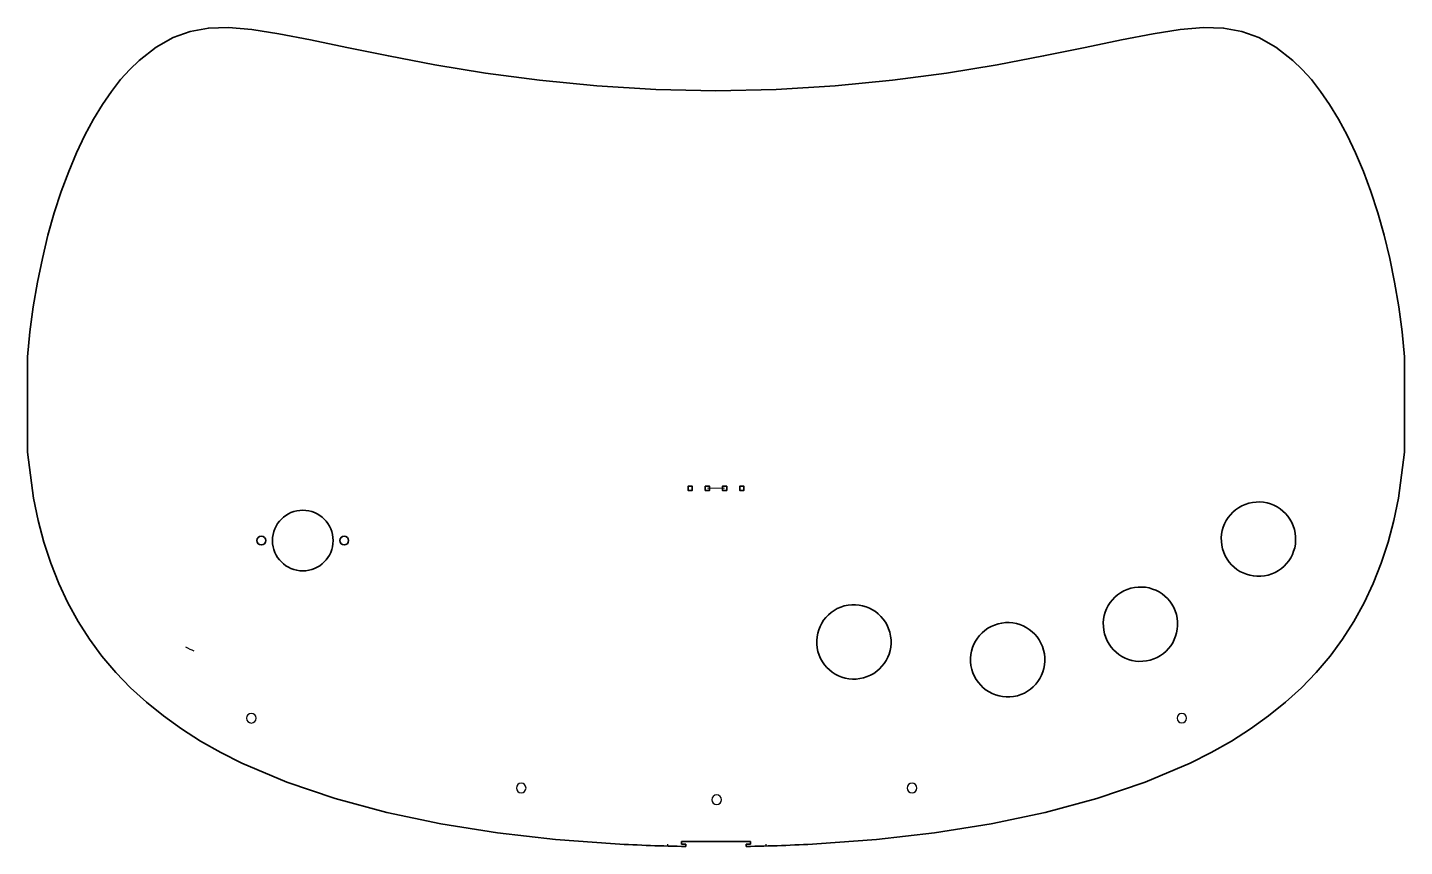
# Model space of a CAD drawing. Header units: inches. Extents: x -200 to 300, y -133 to 164.
import ezdxf

# ---------------------------------------------------------------- set-up
doc = ezdxf.new("R2010")
doc.units = ezdxf.units.IN
doc.header["$MEASUREMENT"] = 0

# ---------------------------------------------------------------- blocks, each defined once
blk = doc.blocks.new('block 2')
at = {"color": 7, "lineweight": 35}
blk.add_lwpolyline([(61.04, -132.49), (61.04, -133.32)], dxfattribs=at)
blk = doc.blocks.new('block 3')
at = {"color": 7, "lineweight": 35}
blk.add_open_spline([(61.04, -133.32), (69.59, -133.18), (78.16, -132.86), (86.66, -132.37)], degree=3, dxfattribs=at)
blk = doc.blocks.new('block 4')
at = {"color": 7, "lineweight": 35}
blk.add_lwpolyline([(300.02, 9.86), (297.84, -6.91), (296.17, -15), (294.09, -22.86), (291.61, -30.46), (288.71, -37.79), (285.4, -44.85), (281.68, -51.61), (277.54, -58.08), (272.99, -64.25), (268.02, -70.11), (262.65, -75.68), (256.87, -80.96), (250.7, -85.94), (244.15, -90.63), (237.21, -95.05), (229.91, -99.18), (222.25, -103.05), (205.92, -110.01), (188.34, -115.96), (169.63, -120.97), (149.95, -125.07), (129.45, -128.31), (108.3, -130.74), (86.66, -132.37)], dxfattribs=at)
blk = doc.blocks.new('block 5')
at = {"color": 7, "lineweight": 35}
blk.add_lwpolyline([(300.02, 9.86), (300.02, 44.42)], dxfattribs=at)
blk = doc.blocks.new('block 6')
at = {"color": 7, "lineweight": 35}
blk.add_lwpolyline([(259.5, 152.09), (262.87, 148.83), (266.23, 145.09), (269.56, 140.83), (272.85, 136.06), (276.08, 130.75), (279.21, 124.92), (282.22, 118.57), (285.09, 111.73), (287.79, 104.43), (290.3, 96.71), (292.6, 88.62), (294.65, 80.2), (296.44, 71.51), (297.95, 62.62), (299.15, 53.56), (300.02, 44.42)], dxfattribs=at)
blk = doc.blocks.new('block 7')
at = {"color": 7, "lineweight": 35}
blk.add_lwpolyline([(-159.31, 152.09), (-153.16, 156.89), (-147.01, 160.34), (-140.75, 162.6), (-134.14, 163.8), (-126.83, 164.01), (-118.44, 163.31), (-108.63, 161.77), (-97.15, 159.53), (-83.88, 156.76), (-68.81, 153.68), (-52.01, 150.51), (-33.64, 147.49), (-13.94, 144.86), (6.8, 142.81), (28.26, 141.5), (50.09, 141.06), (71.93, 141.5), (93.39, 142.81), (114.13, 144.86), (133.83, 147.49), (152.19, 150.51), (169, 153.68), (184.07, 156.76), (197.34, 159.53), (208.82, 161.77), (218.63, 163.31), (227.02, 164.01), (234.33, 163.8), (240.94, 162.6), (247.2, 160.34), (253.35, 156.89), (259.5, 152.09)], dxfattribs=at)
blk = doc.blocks.new('block 8')
at = {"color": 7, "lineweight": 35}
blk.add_lwpolyline([(-199.83, 44.42), (-198.96, 53.56), (-197.76, 62.62), (-196.26, 71.51), (-194.46, 80.2), (-192.41, 88.62), (-190.11, 96.71), (-187.6, 104.43), (-184.9, 111.73), (-182.03, 118.57), (-179.02, 124.92), (-175.89, 130.75), (-172.67, 136.06), (-169.37, 140.83), (-166.04, 145.09), (-162.68, 148.83), (-159.31, 152.09)], dxfattribs=at)
blk = doc.blocks.new('block 9')
at = {"color": 7, "lineweight": 35}
blk.add_lwpolyline([(-199.83, 44.42), (-199.83, 9.86)], dxfattribs=at)
blk = doc.blocks.new('block 10')
at = {"color": 7, "lineweight": 35}
blk.add_lwpolyline([(13.53, -132.37), (-8.11, -130.74), (-29.26, -128.31), (-49.76, -125.07), (-69.44, -120.97), (-88.15, -115.96), (-105.73, -110.01), (-122.06, -103.05), (-129.72, -99.18), (-137.02, -95.05), (-143.96, -90.63), (-150.51, -85.94), (-156.68, -80.96), (-162.46, -75.68), (-167.83, -70.11), (-172.8, -64.25), (-177.35, -58.08), (-181.49, -51.61), (-185.21, -44.85), (-188.52, -37.79), (-191.42, -30.46), (-193.9, -22.86), (-195.98, -15), (-197.65, -6.91), (-199.83, 9.86)], dxfattribs=at)
blk = doc.blocks.new('block 11')
at = {"color": 7, "lineweight": 35}
blk.add_open_spline([(13.53, -132.37), (22.05, -132.86), (30.61, -133.18), (39.14, -133.32)], degree=3, dxfattribs=at)
blk = doc.blocks.new('block 12')
at = {"color": 7, "lineweight": 35}
blk.add_lwpolyline([(39.14, -133.32), (39.14, -132.49)], dxfattribs=at)
blk = doc.blocks.new('block 13')
at = {"color": 7, "lineweight": 35}
blk.add_lwpolyline([(39.14, -132.49), (37.59, -132.49)], dxfattribs=at)
blk = doc.blocks.new('block 14')
at = {"color": 7, "lineweight": 35}
blk.add_lwpolyline([(37.59, -132.49), (37.59, -131.49)], dxfattribs=at)
blk = doc.blocks.new('block 15')
at = {"color": 7, "lineweight": 35}
blk.add_lwpolyline([(37.59, -131.49), (62.59, -131.49)], dxfattribs=at)
blk = doc.blocks.new('block 16')
at = {"color": 7, "lineweight": 35}
blk.add_lwpolyline([(62.59, -131.49), (62.59, -132.49)], dxfattribs=at)
blk = doc.blocks.new('block 17')
at = {"color": 7, "lineweight": 35}
blk.add_lwpolyline([(62.59, -132.49), (61.04, -132.49)], dxfattribs=at)
blk = doc.blocks.new('block 18')
at = {"color": 1, "lineweight": 35}
blk.add_lwpolyline([(46.19, -4.06), (47.74, -4.06), (47.74, -2.51), (46.19, -2.51), (46.19, -4.06)], dxfattribs=at)
blk = doc.blocks.new('block 19')
at = {"color": 1, "lineweight": 35}
blk.add_lwpolyline([(39.94, -4.06), (41.49, -4.06), (41.49, -2.51), (39.94, -2.51), (39.94, -4.06)], dxfattribs=at)
blk = doc.blocks.new('block 20')
at = {"color": 1, "lineweight": 35}
blk.add_lwpolyline([(52.44, -4.06), (53.99, -4.06), (53.99, -2.51), (52.44, -2.51), (52.44, -4.06)], dxfattribs=at)
blk = doc.blocks.new('block 21')
at = {"color": 1, "lineweight": 35}
blk.add_lwpolyline([(58.69, -4.06), (60.24, -4.06), (60.24, -2.51), (58.69, -2.51), (58.69, -4.06)], dxfattribs=at)
blk = doc.blocks.new('block 22')
at = {"color": 1, "lineweight": 35}
blk.add_open_spline([(-116.56, -22.26), (-116.56, -21.38), (-115.84, -20.66), (-114.96, -20.66), (-114.07, -20.66), (-113.36, -21.38), (-113.36, -22.26), (-113.36, -23.14), (-114.07, -23.86), (-114.96, -23.86), (-115.84, -23.86), (-116.56, -23.14), (-116.56, -22.26)], degree=3, knots=[0, 0, 0, 0, 1, 1, 1, 2, 2, 2, 3, 3, 3, 4, 4, 4, 4], dxfattribs=at)
blk = doc.blocks.new('block 23')
at = {"color": 1, "lineweight": 35}
blk.add_open_spline([(-86.46, -22.26), (-86.46, -21.38), (-85.74, -20.66), (-84.86, -20.66), (-83.97, -20.66), (-83.26, -21.38), (-83.26, -22.26), (-83.26, -23.14), (-83.97, -23.86), (-84.86, -23.86), (-85.74, -23.86), (-86.46, -23.14), (-86.46, -22.26)], degree=3, knots=[0, 0, 0, 0, 1, 1, 1, 2, 2, 2, 3, 3, 3, 4, 4, 4, 4], dxfattribs=at)
blk = doc.blocks.new('block 24')
at = {"color": 1, "lineweight": 35}
blk.add_open_spline([(-110.91, -22.26), (-110.91, -16.18), (-105.98, -11.26), (-99.91, -11.26), (-93.83, -11.26), (-88.91, -16.18), (-88.91, -22.26), (-88.91, -28.33), (-93.83, -33.26), (-99.91, -33.26), (-105.98, -33.26), (-110.91, -28.33), (-110.91, -22.26)], degree=3, knots=[0, 0, 0, 0, 1, 1, 1, 2, 2, 2, 3, 3, 3, 4, 4, 4, 4], dxfattribs=at)
blk = doc.blocks.new('block 25')
at = {"color": 1, "lineweight": 35}
blk.add_lwpolyline([(47.74, -4.06), (46.19, -4.06), (46.19, -2.51), (47.74, -2.51), (47.74, -4.06)], dxfattribs=at)
blk = doc.blocks.new('block 26')
at = {"color": 1, "lineweight": 35}
blk.add_lwpolyline([(41.49, -4.06), (39.94, -4.06), (39.94, -2.51), (41.49, -2.51), (41.49, -4.06)], dxfattribs=at)
blk = doc.blocks.new('block 27')
at = {"color": 1, "lineweight": 35}
blk.add_lwpolyline([(53.99, -4.06), (52.44, -4.06), (52.44, -2.51), (53.99, -2.51), (53.99, -4.06)], dxfattribs=at)
blk = doc.blocks.new('block 28')
at = {"color": 7, "lineweight": 35}
blk.add_lwpolyline([(62.59, -131.49), (37.59, -131.49)], dxfattribs=at)
blk = doc.blocks.new('block 29')
at = {"color": 7, "lineweight": 35}
blk.add_lwpolyline([(62.59, -132.49), (62.59, -131.49)], dxfattribs=at)
blk = doc.blocks.new('block 30')
at = {"color": 7, "lineweight": 35}
blk.add_lwpolyline([(61.04, -132.49), (62.59, -132.49)], dxfattribs=at)
blk = doc.blocks.new('block 31')
at = {"color": 7, "lineweight": 35}
blk.add_lwpolyline([(61.04, -133.32), (61.04, -132.49)], dxfattribs=at)
blk = doc.blocks.new('block 32')
at = {"color": 7, "lineweight": 35}
blk.add_lwpolyline([(39.14, -132.49), (39.14, -133.32)], dxfattribs=at)
blk = doc.blocks.new('block 33')
at = {"color": 7, "lineweight": 35}
blk.add_lwpolyline([(37.59, -132.49), (39.14, -132.49)], dxfattribs=at)
blk = doc.blocks.new('block 34')
at = {"color": 7, "lineweight": 35}
blk.add_lwpolyline([(37.59, -131.49), (37.59, -132.49)], dxfattribs=at)
blk = doc.blocks.new('block 35')
at = {"color": 1, "lineweight": 35}
blk.add_lwpolyline([(60.24, -4.06), (58.69, -4.06), (58.69, -2.51), (60.24, -2.51), (60.24, -4.06)], dxfattribs=at)
blk = doc.blocks.new('block 36')
at = {"color": 7, "lineweight": 35}
blk.add_open_spline([(39.14, -133.32), (30.61, -133.18), (22.05, -132.86), (13.53, -132.37)], degree=3, dxfattribs=at)
blk = doc.blocks.new('block 37')
at = {"color": 1, "lineweight": 35}
blk.add_open_spline([(233.99, -25.24), (232.06, -18.04), (236.34, -10.63), (243.54, -8.7), (250.74, -6.77), (258.14, -11.05), (260.07, -18.25), (262, -25.45), (257.73, -32.85), (250.52, -34.78), (243.32, -36.71), (235.92, -32.44), (233.99, -25.24)], degree=3, knots=[0, 0, 0, 0, 1, 1, 1, 2, 2, 2, 3, 3, 3, 4, 4, 4, 4], dxfattribs=at)
blk = doc.blocks.new('block 38')
at = {"color": 1, "lineweight": 35}
blk.add_open_spline([(191.15, -56.1), (189.22, -48.9), (193.5, -41.5), (200.7, -39.57), (207.9, -37.64), (215.3, -41.91), (217.23, -49.12), (219.16, -56.32), (214.89, -63.72), (207.69, -65.65), (200.48, -67.58), (193.08, -63.31), (191.15, -56.1)], degree=3, knots=[0, 0, 0, 0, 1, 1, 1, 2, 2, 2, 3, 3, 3, 4, 4, 4, 4], dxfattribs=at)
blk = doc.blocks.new('block 39')
at = {"color": 1, "lineweight": 35}
blk.add_open_spline([(142.95, -69.02), (141.02, -61.82), (145.3, -54.41), (152.5, -52.49), (159.7, -50.56), (167.1, -54.83), (169.03, -62.03), (170.96, -69.23), (166.69, -76.64), (159.49, -78.57), (152.28, -80.49), (144.88, -76.22), (142.95, -69.02)], degree=3, knots=[0, 0, 0, 0, 1, 1, 1, 2, 2, 2, 3, 3, 3, 4, 4, 4, 4], dxfattribs=at)
blk = doc.blocks.new('block 40')
at = {"color": 1, "lineweight": 35}
blk.add_open_spline([(87.12, -62.55), (85.19, -55.35), (89.47, -47.94), (96.67, -46.01), (103.87, -44.08), (111.27, -48.36), (113.2, -55.56), (115.13, -62.76), (110.86, -70.16), (103.66, -72.09), (96.45, -74.02), (89.05, -69.75), (87.12, -62.55)], degree=3, knots=[0, 0, 0, 0, 1, 1, 1, 2, 2, 2, 3, 3, 3, 4, 4, 4, 4], dxfattribs=at)
blk = doc.blocks.new('block 41')
at = {"color": 1, "lineweight": 35}
blk.add_open_spline([(233.99, -25.24), (232.06, -18.04), (236.34, -10.63), (243.54, -8.7), (250.74, -6.77), (258.14, -11.05), (260.07, -18.25), (262, -25.45), (257.73, -32.85), (250.52, -34.78), (243.32, -36.71), (235.92, -32.44), (233.99, -25.24)], degree=3, knots=[0, 0, 0, 0, 1, 1, 1, 2, 2, 2, 3, 3, 3, 4, 4, 4, 4], dxfattribs=at)
blk = doc.blocks.new('block 42')
at = {"color": 1, "lineweight": 35}
blk.add_open_spline([(191.15, -56.1), (189.22, -48.9), (193.5, -41.5), (200.7, -39.57), (207.9, -37.64), (215.3, -41.91), (217.23, -49.12), (219.16, -56.32), (214.89, -63.72), (207.69, -65.65), (200.48, -67.58), (193.08, -63.31), (191.15, -56.1)], degree=3, knots=[0, 0, 0, 0, 1, 1, 1, 2, 2, 2, 3, 3, 3, 4, 4, 4, 4], dxfattribs=at)
blk = doc.blocks.new('block 43')
at = {"color": 1, "lineweight": 35}
blk.add_open_spline([(142.95, -69.02), (141.02, -61.82), (145.3, -54.41), (152.5, -52.49), (159.7, -50.56), (167.1, -54.83), (169.03, -62.03), (170.96, -69.23), (166.69, -76.64), (159.49, -78.57), (152.28, -80.49), (144.88, -76.22), (142.95, -69.02)], degree=3, knots=[0, 0, 0, 0, 1, 1, 1, 2, 2, 2, 3, 3, 3, 4, 4, 4, 4], dxfattribs=at)
blk = doc.blocks.new('block 44')
at = {"color": 1, "lineweight": 35}
blk.add_open_spline([(87.12, -62.55), (85.19, -55.35), (89.47, -47.94), (96.67, -46.01), (103.87, -44.08), (111.27, -48.36), (113.2, -55.56), (115.13, -62.76), (110.86, -70.16), (103.66, -72.09), (96.45, -74.02), (89.05, -69.75), (87.12, -62.55)], degree=3, knots=[0, 0, 0, 0, 1, 1, 1, 2, 2, 2, 3, 3, 3, 4, 4, 4, 4], dxfattribs=at)
blk = doc.blocks.new('block 45')
at = {"color": 1, "lineweight": 35}
blk.add_open_spline([(-110.91, -22.26), (-110.91, -16.18), (-105.98, -11.26), (-99.91, -11.26), (-93.83, -11.26), (-88.91, -16.18), (-88.91, -22.26), (-88.91, -28.33), (-93.83, -33.26), (-99.91, -33.26), (-105.98, -33.26), (-110.91, -28.33), (-110.91, -22.26)], degree=3, knots=[0, 0, 0, 0, 1, 1, 1, 2, 2, 2, 3, 3, 3, 4, 4, 4, 4], dxfattribs=at)
blk = doc.blocks.new('block 46')
at = {"color": 1, "lineweight": 35}
blk.add_open_spline([(-86.46, -22.26), (-86.46, -21.38), (-85.74, -20.66), (-84.86, -20.66), (-83.97, -20.66), (-83.26, -21.38), (-83.26, -22.26), (-83.26, -23.14), (-83.97, -23.86), (-84.86, -23.86), (-85.74, -23.86), (-86.46, -23.14), (-86.46, -22.26)], degree=3, knots=[0, 0, 0, 0, 1, 1, 1, 2, 2, 2, 3, 3, 3, 4, 4, 4, 4], dxfattribs=at)
blk = doc.blocks.new('block 47')
at = {"color": 1, "lineweight": 35}
blk.add_open_spline([(-116.56, -22.26), (-116.56, -21.38), (-115.84, -20.66), (-114.96, -20.66), (-114.07, -20.66), (-113.36, -21.38), (-113.36, -22.26), (-113.36, -23.14), (-114.07, -23.86), (-114.96, -23.86), (-115.84, -23.86), (-116.56, -23.14), (-116.56, -22.26)], degree=3, knots=[0, 0, 0, 0, 1, 1, 1, 2, 2, 2, 3, 3, 3, 4, 4, 4, 4], dxfattribs=at)
blk = doc.blocks.new('block 48')
at = {"color": 7, "lineweight": 35}
blk.add_lwpolyline([(13.53, -132.37), (-8.11, -130.74), (-29.26, -128.31), (-49.76, -125.07), (-69.44, -120.97), (-88.15, -115.96), (-105.73, -110.01), (-122.06, -103.05), (-129.72, -99.18), (-137.02, -95.05), (-143.96, -90.63), (-150.51, -85.94), (-156.68, -80.96), (-162.46, -75.68), (-167.83, -70.11), (-172.8, -64.25), (-177.35, -58.08), (-181.49, -51.61), (-185.21, -44.85), (-188.52, -37.79), (-191.42, -30.46), (-193.9, -22.86), (-195.98, -15), (-197.65, -6.91), (-199.83, 9.86)], dxfattribs=at)
blk = doc.blocks.new('block 49')
at = {"color": 7, "lineweight": 35}
blk.add_lwpolyline([(-199.83, 9.86), (-199.83, 44.42)], dxfattribs=at)
blk = doc.blocks.new('block 50')
at = {"color": 7, "lineweight": 35}
blk.add_lwpolyline([(-199.83, 44.42), (-198.96, 53.56), (-197.76, 62.62), (-196.26, 71.51), (-194.46, 80.2), (-192.41, 88.62), (-190.11, 96.71), (-187.6, 104.43), (-184.9, 111.73), (-182.03, 118.57), (-179.02, 124.92), (-175.89, 130.75), (-172.67, 136.06), (-169.37, 140.83), (-166.04, 145.09), (-162.68, 148.83), (-159.31, 152.09)], dxfattribs=at)
blk = doc.blocks.new('block 51')
at = {"color": 7, "lineweight": 35}
blk.add_lwpolyline([(-159.31, 152.09), (-153.16, 156.89), (-147.01, 160.34), (-140.75, 162.6), (-134.14, 163.8), (-126.83, 164.01), (-118.44, 163.31), (-108.63, 161.77), (-97.15, 159.53), (-83.88, 156.76), (-68.81, 153.68), (-52.01, 150.51), (-33.64, 147.49), (-13.94, 144.86), (6.8, 142.81), (28.26, 141.5), (50.09, 141.06), (71.93, 141.5), (93.39, 142.81), (114.13, 144.86), (133.83, 147.49), (152.19, 150.51), (169, 153.68), (184.07, 156.76), (197.34, 159.53), (208.82, 161.77), (218.63, 163.31), (227.02, 164.01), (234.33, 163.8), (240.94, 162.6), (247.2, 160.34), (253.35, 156.89), (259.5, 152.09)], dxfattribs=at)
blk = doc.blocks.new('block 52')
at = {"color": 7, "lineweight": 35}
blk.add_lwpolyline([(259.5, 152.09), (262.87, 148.83), (266.23, 145.09), (269.56, 140.83), (272.85, 136.06), (276.08, 130.75), (279.21, 124.92), (282.22, 118.57), (285.09, 111.73), (287.79, 104.43), (290.3, 96.71), (292.6, 88.62), (294.65, 80.2), (296.44, 71.51), (297.95, 62.62), (299.15, 53.56), (300.02, 44.42)], dxfattribs=at)
blk = doc.blocks.new('block 53')
at = {"color": 7, "lineweight": 35}
blk.add_lwpolyline([(300.02, 44.42), (300.02, 9.86)], dxfattribs=at)
blk = doc.blocks.new('block 54')
at = {"color": 7, "lineweight": 35}
blk.add_lwpolyline([(300.02, 9.86), (297.84, -6.91), (296.17, -15), (294.09, -22.86), (291.61, -30.46), (288.71, -37.79), (285.4, -44.85), (281.68, -51.61), (277.54, -58.08), (272.99, -64.25), (268.02, -70.11), (262.65, -75.68), (256.87, -80.96), (250.7, -85.94), (244.15, -90.63), (237.21, -95.05), (229.91, -99.18), (222.25, -103.05), (205.92, -110.01), (188.34, -115.96), (169.63, -120.97), (149.95, -125.07), (129.45, -128.31), (108.3, -130.74), (86.66, -132.37)], dxfattribs=at)
blk = doc.blocks.new('block 55')
at = {"color": 7, "lineweight": 35}
blk.add_open_spline([(86.66, -132.37), (78.16, -132.86), (69.59, -133.18), (61.04, -133.32)], degree=3, dxfattribs=at)
blk = doc.blocks.new('block 56')
at = {"color": 7, "lineweight": 25}
blk.add_lwpolyline([(68.17, -132.51), (68.17, -133.24)], dxfattribs=at)
blk = doc.blocks.new('block 57')
at = {"color": 7, "lineweight": 25}
blk.add_lwpolyline([(32.47, -132.51), (32.47, -133.24)], dxfattribs=at)
blk = doc.blocks.new('block 58')
at = {"color": 1, "lineweight": 25}
blk.add_open_spline([(220.95, -86.74), (220.95, -87.71), (220.17, -88.49), (219.2, -88.49), (218.23, -88.49), (217.45, -87.71), (217.45, -86.74), (217.45, -85.77), (218.23, -84.99), (219.2, -84.99), (220.17, -84.99), (220.95, -85.77), (220.95, -86.74)], degree=3, knots=[0, 0, 0, 0, 1, 1, 1, 2, 2, 2, 3, 3, 3, 4, 4, 4, 4], dxfattribs=at)
blk = doc.blocks.new('block 59')
at = {"color": 1, "lineweight": 25}
blk.add_open_spline([(123, -112.1), (123, -113.07), (122.22, -113.85), (121.25, -113.85), (120.29, -113.85), (119.5, -113.07), (119.5, -112.1), (119.5, -111.14), (120.29, -110.35), (121.25, -110.35), (122.22, -110.35), (123, -111.14), (123, -112.1)], degree=3, knots=[0, 0, 0, 0, 1, 1, 1, 2, 2, 2, 3, 3, 3, 4, 4, 4, 4], dxfattribs=at)
blk = doc.blocks.new('block 60')
at = {"color": 1, "lineweight": 25}
blk.add_open_spline([(-18.87, -112.11), (-18.87, -113.08), (-19.66, -113.86), (-20.62, -113.86), (-21.59, -113.86), (-22.37, -113.08), (-22.37, -112.11), (-22.37, -111.14), (-21.59, -110.36), (-20.62, -110.36), (-19.66, -110.36), (-18.87, -111.14), (-18.87, -112.11)], degree=3, knots=[0, 0, 0, 0, 1, 1, 1, 2, 2, 2, 3, 3, 3, 4, 4, 4, 4], dxfattribs=at)
blk = doc.blocks.new('block 61')
at = {"color": 1, "lineweight": 25}
blk.add_open_spline([(-116.83, -86.75), (-116.83, -87.71), (-117.61, -88.5), (-118.58, -88.5), (-119.54, -88.5), (-120.33, -87.71), (-120.33, -86.75), (-120.33, -85.78), (-119.54, -85), (-118.58, -85), (-117.61, -85), (-116.83, -85.78), (-116.83, -86.75)], degree=3, knots=[0, 0, 0, 0, 1, 1, 1, 2, 2, 2, 3, 3, 3, 4, 4, 4, 4], dxfattribs=at)
blk = doc.blocks.new('block 62')
at = {"color": 1, "lineweight": 25}
blk.add_open_spline([(52.07, -116.36), (52.07, -117.32), (51.28, -118.11), (50.32, -118.11), (49.35, -118.11), (48.57, -117.32), (48.57, -116.36), (48.57, -115.39), (49.35, -114.61), (50.32, -114.61), (51.28, -114.61), (52.07, -115.39), (52.07, -116.36)], degree=3, knots=[0, 0, 0, 0, 1, 1, 1, 2, 2, 2, 3, 3, 3, 4, 4, 4, 4], dxfattribs=at)
blk = doc.blocks.new('block 63')
at = {"color": 7, "lineweight": 25}
blk.add_lwpolyline([(298.27, -10.44), (298.27, -10.44)], dxfattribs=at)
blk = doc.blocks.new('block 64')
at = {"color": 7, "lineweight": 25}
blk.add_lwpolyline([(297.28, -14.69), (297.28, -14.69)], dxfattribs=at)
blk = doc.blocks.new('block 65')
at = {"color": 7, "lineweight": 25}
blk.add_open_spline([(-142.43, -60.8), (-141.48, -61.4), (-140.47, -61.91), (-139.41, -62.3)], degree=3, dxfattribs=at)
blk = doc.blocks.new('block 66')
at = {"lineweight": 0}
blk.add_lwpolyline([(46.97, -3.29), (53.22, -3.29)], dxfattribs=at)

msp = doc.modelspace()

# ---------------------------------------------------------------- block references
for name in ['block 7', 'block 51', 'block 8', 'block 50', 'block 6', 'block 52', 'block 9', 'block 49', 'block 5', 'block 53', 'block 10', 'block 48', 'block 4', 'block 54', 'block 19', 'block 26', 'block 18', 'block 25', 'block 66', 'block 20', 'block 27', 'block 21', 'block 35', 'block 37', 'block 41', 'block 24', 'block 45', 'block 64', 'block 63', 'block 22', 'block 47', 'block 23', 'block 46', 'block 38', 'block 42', 'block 40', 'block 44', 'block 39', 'block 43', 'block 65', 'block 61', 'block 58', 'block 60', 'block 62', 'block 59', 'block 11', 'block 36', 'block 57', 'block 14', 'block 15', 'block 28', 'block 34', 'block 13', 'block 33', 'block 12', 'block 32', 'block 3', 'block 55', 'block 2', 'block 17', 'block 30', 'block 31', 'block 16', 'block 29', 'block 56']:
    msp.add_blockref(name, (0, 0))

doc.saveas('drawing.dxf')
